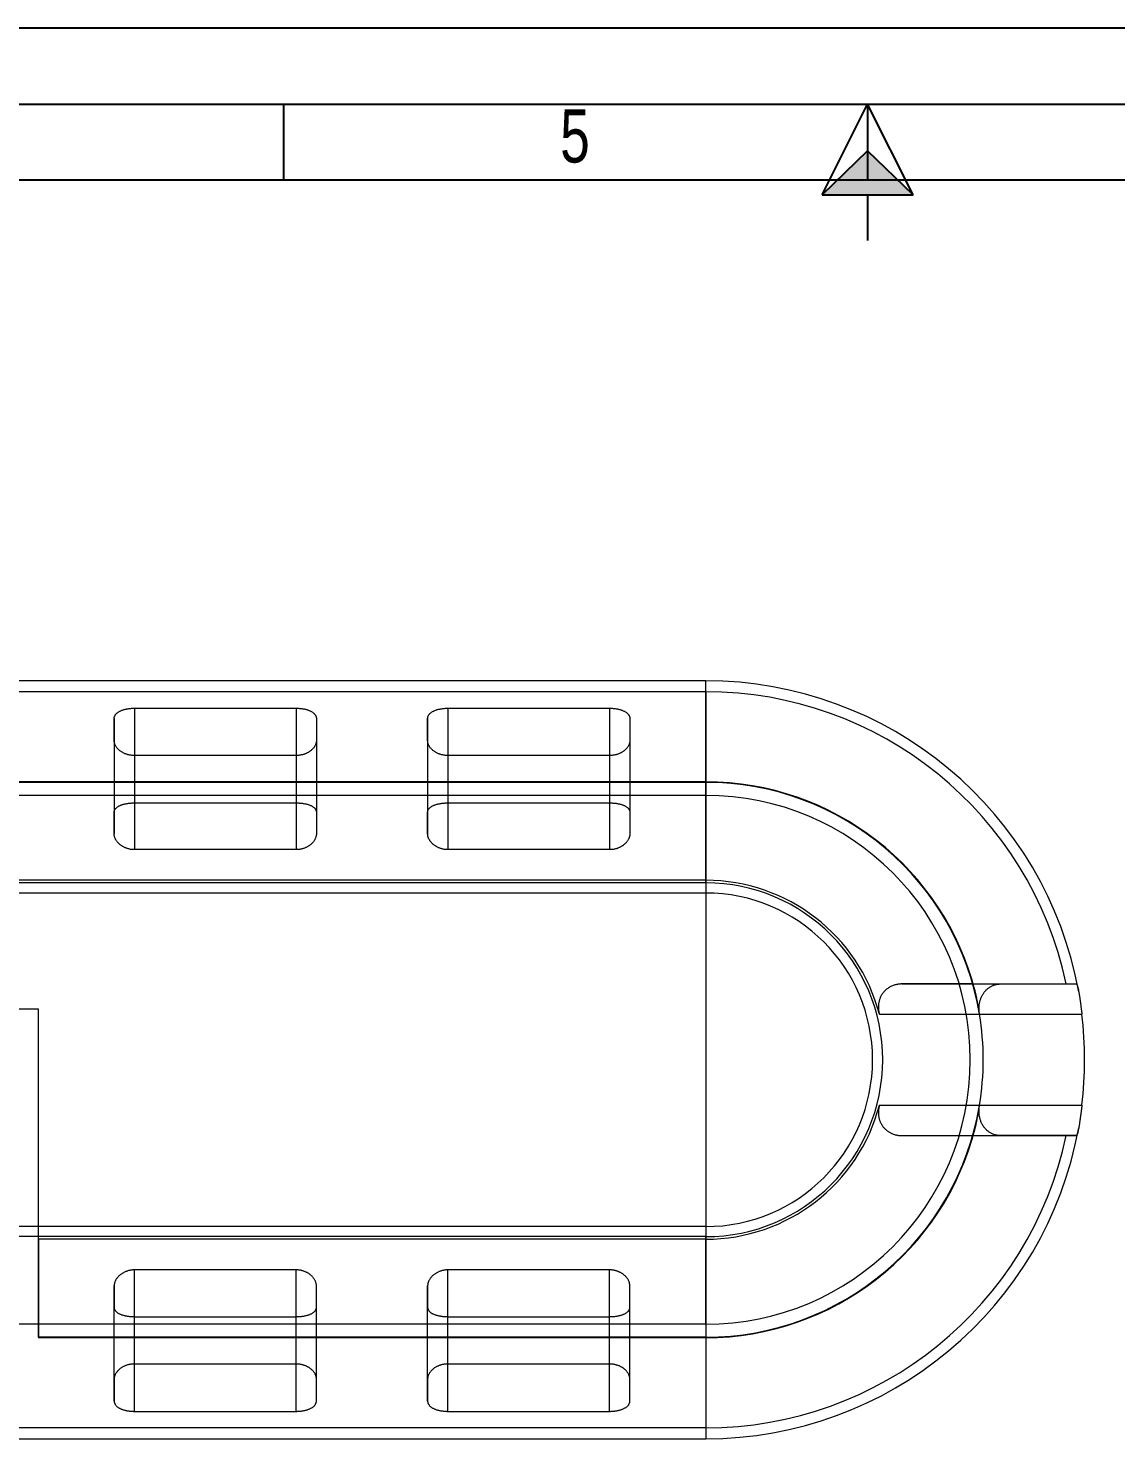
# Model space of a CAD drawing. Header units: millimetres. Extents: x -6 to 421, y -3 to 294.
# Drawn here: x 163.2 to 234.9, y 200.7 to 293.7 of the extents above; entities that cross this region are included whole.
import ezdxf

# ---------------------------------------------------------------- set-up
doc = ezdxf.new("R2010")
doc.units = ezdxf.units.MM
for name, color, linetype in [('FORMATO', 179, 'Continuous'), ('MODULACIÓN', 6, 'Continuous'), ('RÓTULO', 1, 'Continuous')]:
    doc.layers.add(name, color=color, linetype=linetype)
doc.styles.add('SLDTEXTSTYLE1', font='TXT', dxfattribs={"width": 0.75})

# ---------------------------------------------------------------- blocks, each defined once
blk = doc.blocks.new('BORDER')
at = {"layer": 'FORMATO'}
blk.add_line((420, 297), (0, 297), dxfattribs=at)
blk = doc.blocks.new('FLECHACENTR')
at = {"layer": 'MODULACIÓN', "color": 6}
for p, q in [((6, 3), (0, 0)), ((6, 3), (3.08, 0)), ((6, -3), (6, 3)), ((6, -3), (0, 0)), ((3.08, 0), (6, -3)), ((6, 0), (9, 0))]:
    blk.add_line(p, q, dxfattribs=at)

msp = doc.modelspace()

# ---------------------------------------------------------------- hatches: boundary and pattern name
at = {"linetype": 'Continuous'}
msp.add_hatch(color=6, dxfattribs=at).paths.add_polyline_path([(218.574, 285.623), (215.574, 282.704), (221.574, 282.704)], flags=0)

# ---------------------------------------------------------------- linework, layer by layer
at = {"color": 7, "linetype": 'Continuous', "lineweight": 15}
for p, q in [((207.904, 250.66), (87.904, 250.66)), ((207.904, 237.327), (207.904, 250.66)), ((207.904, 249.939), (87.904, 249.939)), ((207.904, 249.939), (207.904, 201.381)), ((170.237, 248.85), (180.904, 248.85)), ((170.237, 248.85), (170.237, 242.604)), ((180.904, 248.85), (180.904, 242.604)), ((190.904, 248.85), (201.57, 248.85)), ((190.904, 248.85), (190.904, 242.604)), ((201.57, 248.85), (201.57, 242.604)), ((168.904, 246.723), (168.904, 248.169)), ((168.904, 248.169), (168.904, 241.99)), ((182.237, 248.169), (182.237, 246.723)), ((182.237, 248.169), (182.237, 241.99)), ((189.57, 246.723), (189.57, 248.169)), ((189.57, 248.169), (189.57, 241.99)), ((202.904, 248.169), (202.904, 246.723)), ((202.904, 248.169), (202.904, 241.99)), ((168.904, 246.723), (168.904, 240.571)), ((182.237, 246.723), (182.237, 240.571)), ((189.57, 246.723), (189.57, 240.571)), ((202.904, 246.723), (202.904, 240.571)), ((180.904, 245.729), (170.237, 245.729)), ((170.237, 245.729), (170.237, 239.52)), ((180.904, 245.729), (180.904, 239.52)), ((201.57, 245.729), (190.904, 245.729)), ((190.904, 245.729), (190.904, 239.52)), ((201.57, 245.729), (201.57, 239.52)), ((207.904, 243.993), (135.904, 243.993)), ((207.904, 243.96), (135.904, 243.96)), ((207.904, 243.96), (207.904, 243.993)), ((207.904, 243.993), (207.904, 237.497)), ((207.904, 243.1), (87.904, 243.1)), ((207.904, 237.327), (207.904, 243.1)), ((168.904, 240.571), (168.904, 241.99)), ((170.237, 242.604), (180.904, 242.604)), ((182.237, 241.99), (182.237, 240.571)), ((189.57, 240.571), (189.57, 241.99)), ((190.904, 242.604), (201.57, 242.604)), ((202.904, 241.99), (202.904, 240.571)), ((180.904, 239.52), (170.237, 239.52)), ((201.57, 239.52), (190.904, 239.52)), ((207.904, 237.327), (87.904, 237.327)), ((207.904, 237.497), (135.904, 237.497)), ((207.904, 236.66), (87.904, 236.66)), ((207.904, 236.66), (207.904, 214.66)), ((225.492, 230.66), (220.831, 230.66)), ((220.831, 230.66), (227.34, 230.66)), ((225.492, 230.66), (232.33, 230.66)), ((227.34, 230.66), (231.663, 230.66)), ((163.904, 228.993), (162.57, 228.993)), ((163.904, 213.823), (163.904, 228.993)), ((163.904, 207.36), (163.904, 228.993)), ((219.354, 228.66), (225.953, 228.66)), ((225.956, 228.66), (232.706, 228.66)), ((219.354, 222.66), (225.953, 222.66)), ((225.956, 222.66), (232.706, 222.66)), ((220.831, 220.66), (225.492, 220.66)), ((220.831, 220.66), (227.34, 220.66)), ((225.492, 220.66), (232.33, 220.66)), ((231.663, 220.66), (227.34, 220.66)), ((207.904, 214.66), (87.904, 214.66)), ((207.904, 213.993), (87.904, 213.993)), ((207.904, 213.823), (163.904, 213.823)), ((163.904, 213.823), (163.904, 207.327)), ((207.904, 213.993), (207.904, 200.66)), ((207.904, 208.22), (207.904, 213.993)), ((207.904, 213.823), (207.904, 207.327)), ((180.904, 211.799), (170.237, 211.799)), ((170.237, 205.591), (170.237, 211.799)), ((180.904, 205.591), (180.904, 211.799)), ((201.57, 211.799), (190.904, 211.799)), ((190.904, 205.591), (190.904, 211.799)), ((201.57, 205.591), (201.57, 211.799)), ((168.904, 210.749), (168.904, 209.33)), ((168.904, 204.596), (168.904, 210.749)), ((182.237, 209.33), (182.237, 210.749)), ((182.237, 204.596), (182.237, 210.749)), ((189.57, 210.749), (189.57, 209.33)), ((189.57, 204.596), (189.57, 210.749)), ((202.904, 209.33), (202.904, 210.749)), ((202.904, 204.596), (202.904, 210.749)), ((168.904, 203.151), (168.904, 209.33)), ((170.237, 208.715), (180.904, 208.715)), ((170.237, 202.47), (170.237, 208.715)), ((180.904, 202.47), (180.904, 208.715)), ((182.237, 203.151), (182.237, 209.33)), ((189.57, 203.151), (189.57, 209.33)), ((190.904, 208.715), (201.57, 208.715)), ((190.904, 202.47), (190.904, 208.715)), ((201.57, 202.47), (201.57, 208.715)), ((202.904, 203.151), (202.904, 209.33)), ((207.904, 208.22), (87.904, 208.22)), ((163.904, 207.36), (163.904, 207.327)), ((207.904, 207.36), (163.904, 207.36)), ((207.904, 207.327), (163.904, 207.327)), ((207.904, 207.327), (207.904, 207.36)), ((180.904, 205.591), (170.237, 205.591)), ((201.57, 205.591), (190.904, 205.591)), ((168.904, 204.596), (168.904, 203.151)), ((182.237, 203.151), (182.237, 204.596)), ((189.57, 204.596), (189.57, 203.151)), ((202.904, 203.151), (202.904, 204.596)), ((170.237, 202.47), (180.904, 202.47)), ((190.904, 202.47), (201.57, 202.47)), ((207.904, 201.381), (87.904, 201.381)), ((87.904, 200.66), (207.904, 200.66))]:
    msp.add_line(p, q, dxfattribs=at)
for radius, start, end in [(25, 10.34742, 90), (24.279, 11.88435, 90), (18.333, 14.17876, 90), (18.3, 9.43538, 90), (17.44, 270, 90), (11.837, 14.68151, 90), (11.667, 270, 90), (11.667, 270, 90), (11, 270, 90), (18.297, 350.56307, 9.43693), (24.983, 353.10327, 6.89673), (11.837, 270, 345.31849), (18.3, 270, 350.56462), (25, 270, 349.65289), (18.333, 270, 345.82124), (24.279, 270, 348.11565)]:
    msp.add_arc((207.904, 225.66), radius, start, end, dxfattribs=at)
for points, knots in [([(168.904, 248.169), (168.904, 248.187), (168.906, 248.223), (168.917, 248.276), (168.935, 248.328), (168.961, 248.379), (168.994, 248.428), (169.034, 248.476), (169.082, 248.523), (169.137, 248.567), (169.2, 248.609), (169.267, 248.648), (169.338, 248.682), (169.413, 248.713), (169.493, 248.742), (169.578, 248.767), (169.663, 248.788), (169.748, 248.806), (169.833, 248.82), (169.919, 248.832), (170.008, 248.841), (170.091, 248.846), (170.167, 248.849), (170.214, 248.85), (170.237, 248.85)], [0, 0, 0, 0, 0.050139, 0.100447, 0.150803, 0.201094, 0.251219, 0.301542, 0.352077, 0.402667, 0.453166, 0.50346, 0.549362, 0.595469, 0.641631, 0.687708, 0.733585, 0.774215, 0.81501, 0.855856, 0.89664, 0.93726, 0.96863, 1, 1, 1, 1]), ([(180.904, 248.85), (180.933, 248.85), (180.992, 248.849), (181.084, 248.845), (181.18, 248.837), (181.278, 248.825), (181.374, 248.81), (181.467, 248.791), (181.557, 248.769), (181.643, 248.743), (181.724, 248.715), (181.802, 248.683), (181.875, 248.647), (181.943, 248.608), (182.005, 248.566), (182.057, 248.524), (182.101, 248.482), (182.138, 248.44), (182.168, 248.397), (182.194, 248.353), (182.213, 248.308), (182.227, 248.262), (182.235, 248.216), (182.237, 248.185), (182.237, 248.169)], [0, 0, 0, 0, 0.03967, 0.079339, 0.124961, 0.17074, 0.216525, 0.262156, 0.308745, 0.355481, 0.402229, 0.448834, 0.498676, 0.548665, 0.598669, 0.648529, 0.692405, 0.7364, 0.780446, 0.824456, 0.868345, 0.912217, 0.956126, 1, 1, 1, 1]), ([(189.57, 248.169), (189.571, 248.187), (189.573, 248.223), (189.584, 248.276), (189.602, 248.328), (189.628, 248.379), (189.66, 248.428), (189.701, 248.476), (189.749, 248.523), (189.804, 248.567), (189.866, 248.609), (189.934, 248.648), (190.005, 248.682), (190.08, 248.713), (190.16, 248.742), (190.244, 248.767), (190.329, 248.788), (190.415, 248.806), (190.499, 248.82), (190.586, 248.832), (190.675, 248.841), (190.757, 248.846), (190.834, 248.849), (190.88, 248.85), (190.904, 248.85)], [0, 0, 0, 0, 0.050139, 0.100447, 0.150804, 0.201095, 0.251219, 0.301542, 0.352078, 0.402666, 0.453166, 0.50346, 0.549362, 0.595469, 0.641631, 0.687708, 0.733585, 0.774216, 0.81501, 0.855857, 0.896639, 0.937261, 0.968631, 1, 1, 1, 1]), ([(201.57, 248.85), (201.6, 248.85), (201.659, 248.849), (201.751, 248.845), (201.847, 248.837), (201.945, 248.825), (202.041, 248.81), (202.134, 248.791), (202.223, 248.769), (202.309, 248.743), (202.391, 248.715), (202.468, 248.683), (202.542, 248.647), (202.61, 248.608), (202.672, 248.566), (202.724, 248.524), (202.768, 248.482), (202.804, 248.44), (202.835, 248.397), (202.86, 248.353), (202.88, 248.308), (202.894, 248.262), (202.902, 248.216), (202.903, 248.185), (202.904, 248.169)], [0, 0, 0, 0, 0.039668, 0.079338, 0.124959, 0.170738, 0.216523, 0.262155, 0.308744, 0.35548, 0.402229, 0.448833, 0.498675, 0.548664, 0.598669, 0.648529, 0.692404, 0.7364, 0.780445, 0.824456, 0.868345, 0.912216, 0.956126, 1, 1, 1, 1]), ([(170.237, 245.729), (170.208, 245.73), (170.151, 245.73), (170.066, 245.737), (169.981, 245.748), (169.897, 245.764), (169.814, 245.783), (169.734, 245.807), (169.654, 245.835), (169.576, 245.867), (169.5, 245.904), (169.428, 245.943), (169.356, 245.989), (169.286, 246.039), (169.219, 246.096), (169.157, 246.155), (169.104, 246.215), (169.057, 246.276), (169.016, 246.338), (168.982, 246.401), (168.954, 246.464), (168.932, 246.528), (168.916, 246.593), (168.906, 246.658), (168.904, 246.702), (168.904, 246.723)], [0, 0, 0, 0, 0.036434, 0.07293, 0.109368, 0.146856, 0.184458, 0.222074, 0.259582, 0.300586, 0.341697, 0.382825, 0.423854, 0.472585, 0.521436, 0.570308, 0.619064, 0.666305, 0.713665, 0.761073, 0.808449, 0.855703, 0.903789, 0.951914, 1, 1, 1, 1]), ([(182.237, 246.723), (182.236, 246.702), (182.235, 246.658), (182.225, 246.593), (182.209, 246.528), (182.187, 246.463), (182.158, 246.399), (182.123, 246.335), (182.082, 246.274), (182.035, 246.213), (181.982, 246.154), (181.923, 246.097), (181.858, 246.042), (181.792, 245.994), (181.726, 245.951), (181.661, 245.914), (181.593, 245.88), (181.521, 245.848), (181.445, 245.819), (181.366, 245.794), (181.284, 245.773), (181.199, 245.755), (181.112, 245.742), (181.034, 245.734), (180.964, 245.73), (180.924, 245.729), (180.904, 245.729)], [0, 0, 0, 0, 0.0479619, 0.0960836, 0.1442834, 0.1924793, 0.2405924, 0.288548, 0.3356373, 0.3829339, 0.430311, 0.4776554, 0.5248787, 0.571918, 0.6093677, 0.6469398, 0.684535, 0.7220713, 0.7594907, 0.7972318, 0.8351571, 0.8731242, 0.9110123, 0.9487214, 0.9743603, 1, 1, 1, 1]), ([(190.904, 245.729), (190.875, 245.73), (190.818, 245.73), (190.732, 245.737), (190.647, 245.748), (190.563, 245.764), (190.481, 245.783), (190.4, 245.807), (190.321, 245.835), (190.243, 245.867), (190.167, 245.904), (190.095, 245.943), (190.023, 245.989), (189.953, 246.039), (189.885, 246.096), (189.824, 246.155), (189.77, 246.215), (189.723, 246.276), (189.683, 246.338), (189.649, 246.401), (189.62, 246.464), (189.598, 246.528), (189.582, 246.593), (189.572, 246.658), (189.571, 246.702), (189.57, 246.723)], [0, 0, 0, 0, 0.036433, 0.07293, 0.109368, 0.146856, 0.184458, 0.222073, 0.259581, 0.300586, 0.341696, 0.382825, 0.423854, 0.472584, 0.521436, 0.570308, 0.619064, 0.666305, 0.713665, 0.761073, 0.808449, 0.855703, 0.903789, 0.951914, 1, 1, 1, 1]), ([(202.904, 246.723), (202.903, 246.702), (202.902, 246.658), (202.892, 246.593), (202.876, 246.528), (202.853, 246.463), (202.825, 246.399), (202.79, 246.335), (202.749, 246.274), (202.702, 246.213), (202.649, 246.154), (202.59, 246.097), (202.525, 246.042), (202.459, 245.994), (202.393, 245.951), (202.328, 245.914), (202.259, 245.88), (202.187, 245.848), (202.112, 245.819), (202.033, 245.794), (201.951, 245.773), (201.866, 245.755), (201.779, 245.742), (201.7, 245.734), (201.631, 245.73), (201.591, 245.729), (201.57, 245.729)], [0, 0, 0, 0, 0.0479619, 0.0960836, 0.1442834, 0.1924796, 0.2405925, 0.2885481, 0.3356379, 0.382934, 0.4303117, 0.4776562, 0.5248796, 0.571919, 0.6093696, 0.6469397, 0.684535, 0.7220724, 0.759493, 0.7972341, 0.835157, 0.8731254, 0.9110122, 0.9487213, 0.9743616, 1, 1, 1, 1]), ([(168.904, 241.99), (168.904, 242.006), (168.906, 242.039), (168.917, 242.087), (168.934, 242.134), (168.959, 242.18), (168.99, 242.224), (169.029, 242.267), (169.075, 242.308), (169.128, 242.348), (169.188, 242.385), (169.253, 242.419), (169.322, 242.45), (169.394, 242.477), (169.471, 242.503), (169.553, 242.525), (169.636, 242.545), (169.72, 242.561), (169.804, 242.574), (169.89, 242.585), (169.978, 242.594), (170.065, 242.6), (170.152, 242.604), (170.209, 242.604), (170.237, 242.604)], [0, 0, 0, 0, 0.048857, 0.097879, 0.146948, 0.195953, 0.244797, 0.293817, 0.343038, 0.392313, 0.441505, 0.490501, 0.535709, 0.581107, 0.626559, 0.671936, 0.717125, 0.758098, 0.799232, 0.840416, 0.881541, 0.922508, 0.961254, 1, 1, 1, 1]), ([(180.904, 242.604), (180.931, 242.604), (180.987, 242.604), (181.077, 242.6), (181.172, 242.593), (181.273, 242.583), (181.371, 242.57), (181.466, 242.553), (181.558, 242.533), (181.646, 242.51), (181.729, 242.484), (181.808, 242.455), (181.882, 242.422), (181.95, 242.387), (182.012, 242.349), (182.064, 242.31), (182.107, 242.272), (182.142, 242.234), (182.172, 242.194), (182.197, 242.154), (182.215, 242.113), (182.228, 242.072), (182.236, 242.031), (182.237, 242.004), (182.237, 241.99)], [0, 0, 0, 0, 0.037726, 0.075451, 0.122579, 0.169871, 0.217169, 0.264305, 0.312108, 0.360067, 0.408035, 0.455852, 0.506146, 0.556595, 0.607056, 0.657366, 0.700835, 0.744426, 0.788066, 0.831672, 0.875153, 0.916757, 0.958395, 1, 1, 1, 1]), ([(189.57, 241.99), (189.571, 242.006), (189.572, 242.039), (189.583, 242.087), (189.601, 242.134), (189.625, 242.18), (189.657, 242.224), (189.696, 242.267), (189.742, 242.308), (189.795, 242.348), (189.855, 242.385), (189.919, 242.419), (189.988, 242.45), (190.061, 242.477), (190.138, 242.503), (190.22, 242.525), (190.303, 242.545), (190.386, 242.561), (190.47, 242.574), (190.556, 242.585), (190.644, 242.594), (190.732, 242.6), (190.818, 242.604), (190.875, 242.604), (190.904, 242.604)], [0, 0, 0, 0, 0.048858, 0.097879, 0.146948, 0.195953, 0.244797, 0.293817, 0.343038, 0.392313, 0.441505, 0.490501, 0.535709, 0.581106, 0.626559, 0.671936, 0.717125, 0.758099, 0.799232, 0.840416, 0.881541, 0.922508, 0.961254, 1, 1, 1, 1]), ([(201.57, 242.604), (201.598, 242.604), (201.654, 242.604), (201.743, 242.6), (201.839, 242.593), (201.94, 242.583), (202.038, 242.57), (202.133, 242.553), (202.225, 242.533), (202.313, 242.51), (202.396, 242.484), (202.475, 242.455), (202.548, 242.422), (202.617, 242.387), (202.679, 242.349), (202.73, 242.31), (202.774, 242.272), (202.809, 242.234), (202.839, 242.194), (202.863, 242.154), (202.882, 242.113), (202.894, 242.072), (202.902, 242.031), (202.903, 242.004), (202.904, 241.99)], [0, 0, 0, 0, 0.037726, 0.07545, 0.122579, 0.16987, 0.217169, 0.264304, 0.312108, 0.360066, 0.408034, 0.455852, 0.506145, 0.556594, 0.607055, 0.657365, 0.700834, 0.744426, 0.788066, 0.831672, 0.875153, 0.916757, 0.958394, 1, 1, 1, 1]), ([(170.237, 239.52), (170.209, 239.521), (170.153, 239.522), (170.069, 239.529), (169.986, 239.54), (169.904, 239.556), (169.824, 239.576), (169.745, 239.6), (169.667, 239.629), (169.591, 239.662), (169.519, 239.698), (169.446, 239.74), (169.374, 239.787), (169.304, 239.84), (169.239, 239.895), (169.18, 239.953), (169.127, 240.012), (169.079, 240.074), (169.037, 240.136), (169, 240.2), (168.969, 240.265), (168.945, 240.328), (168.926, 240.39), (168.913, 240.45), (168.905, 240.511), (168.904, 240.551), (168.904, 240.571)], [0, 0, 0, 0, 0.035227, 0.070456, 0.106287, 0.142231, 0.178188, 0.214038, 0.252356, 0.290771, 0.329204, 0.367546, 0.413062, 0.458723, 0.50446, 0.55017, 0.595728, 0.642009, 0.688399, 0.734834, 0.781239, 0.827532, 0.870622, 0.913767, 0.956911, 1, 1, 1, 1]), ([(182.237, 240.571), (182.236, 240.549), (182.235, 240.505), (182.225, 240.438), (182.21, 240.371), (182.188, 240.305), (182.16, 240.238), (182.126, 240.173), (182.086, 240.107), (182.039, 240.043), (181.986, 239.98), (181.926, 239.918), (181.861, 239.859), (181.794, 239.807), (181.729, 239.762), (181.665, 239.722), (181.597, 239.685), (181.526, 239.651), (181.45, 239.62), (181.37, 239.592), (181.285, 239.567), (181.197, 239.548), (181.115, 239.534), (181.04, 239.526), (180.972, 239.521), (180.926, 239.521), (180.904, 239.52)], [0, 0, 0, 0, 0.047388, 0.094926, 0.142537, 0.190147, 0.237681, 0.285068, 0.332858, 0.380856, 0.428933, 0.476976, 0.524898, 0.572637, 0.609793, 0.647069, 0.684364, 0.7216, 0.758724, 0.797542, 0.836492, 0.875423, 0.914214, 0.942799, 0.971416, 1, 1, 1, 1]), ([(190.904, 239.52), (190.876, 239.521), (190.82, 239.522), (190.736, 239.529), (190.653, 239.54), (190.571, 239.556), (190.491, 239.576), (190.411, 239.6), (190.334, 239.629), (190.258, 239.662), (190.186, 239.698), (190.113, 239.74), (190.041, 239.787), (189.971, 239.84), (189.906, 239.895), (189.847, 239.953), (189.794, 240.012), (189.746, 240.074), (189.703, 240.136), (189.667, 240.2), (189.636, 240.265), (189.611, 240.328), (189.593, 240.39), (189.58, 240.45), (189.572, 240.511), (189.571, 240.551), (189.57, 240.571)], [0, 0, 0, 0, 0.035227, 0.070455, 0.106287, 0.142231, 0.178188, 0.214038, 0.252355, 0.290771, 0.329204, 0.367546, 0.413062, 0.458723, 0.50446, 0.55017, 0.595728, 0.642009, 0.688399, 0.734834, 0.781239, 0.827532, 0.870622, 0.913767, 0.956911, 1, 1, 1, 1]), ([(202.904, 240.571), (202.903, 240.549), (202.902, 240.505), (202.892, 240.438), (202.876, 240.371), (202.855, 240.305), (202.827, 240.238), (202.793, 240.173), (202.752, 240.107), (202.705, 240.043), (202.652, 239.98), (202.593, 239.918), (202.527, 239.859), (202.461, 239.807), (202.395, 239.762), (202.331, 239.722), (202.264, 239.685), (202.192, 239.651), (202.117, 239.62), (202.036, 239.592), (201.951, 239.567), (201.864, 239.548), (201.782, 239.534), (201.706, 239.526), (201.639, 239.521), (201.593, 239.521), (201.57, 239.52)], [0, 0, 0, 0, 0.047388, 0.094926, 0.142537, 0.190147, 0.237681, 0.285068, 0.332858, 0.380856, 0.428933, 0.476976, 0.524898, 0.572637, 0.609793, 0.64707, 0.684365, 0.7216, 0.758725, 0.797544, 0.836493, 0.875423, 0.914214, 0.942802, 0.971418, 1, 1, 1, 1]), ([(220.831, 230.66), (220.793, 230.659), (220.716, 230.658), (220.602, 230.646), (220.489, 230.626), (220.377, 230.599), (220.267, 230.563), (220.165, 230.522), (220.072, 230.476), (219.988, 230.428), (219.905, 230.373), (219.825, 230.313), (219.749, 230.245), (219.678, 230.174), (219.614, 230.1), (219.557, 230.024), (219.503, 229.942), (219.454, 229.854), (219.413, 229.767), (219.38, 229.682), (219.353, 229.599), (219.33, 229.513), (219.312, 229.425), (219.299, 229.333), (219.291, 229.24), (219.289, 229.144), (219.291, 229.047), (219.299, 228.95), (219.312, 228.853), (219.33, 228.756), (219.346, 228.692), (219.354, 228.66)], [0, 0, 0, 0, 0.046404, 0.092925, 0.139492, 0.186045, 0.232534, 0.278919, 0.316777, 0.354745, 0.392749, 0.43073, 0.468643, 0.506466, 0.539887, 0.573414, 0.606954, 0.640437, 0.673822, 0.700895, 0.728059, 0.755242, 0.782384, 0.809438, 0.836608, 0.863884, 0.891198, 0.918478, 0.945651, 0.972825, 1, 1, 1, 1]), ([(225.679, 230.151), (225.672, 230.175), (225.66, 230.223), (225.642, 230.29), (225.625, 230.352), (225.607, 230.41), (225.591, 230.463), (225.575, 230.509), (225.56, 230.549), (225.547, 230.583), (225.534, 230.611), (225.521, 230.633), (225.51, 230.649), (225.5, 230.658), (225.494, 230.659), (225.492, 230.66)], [0, 0, 0, 0, 0.076355, 0.152766, 0.229121, 0.307669, 0.38628, 0.464827, 0.541192, 0.617617, 0.693981, 0.772618, 0.851321, 0.929957, 1, 1, 1, 1]), ([(225.956, 228.66), (225.95, 228.697), (225.937, 228.772), (225.919, 228.884), (225.9, 228.997), (225.881, 229.109), (225.862, 229.221), (225.843, 229.33), (225.824, 229.436), (225.806, 229.538), (225.787, 229.639), (225.769, 229.737), (225.75, 229.833), (225.733, 229.915), (225.718, 229.984), (225.705, 230.041), (225.692, 230.097), (225.683, 230.133), (225.679, 230.151)], [0, 0, 0, 0, 0.06678, 0.133613, 0.200393, 0.269114, 0.33789, 0.406609, 0.473391, 0.540223, 0.607005, 0.675728, 0.744508, 0.813231, 0.859783, 0.906335, 0.953167, 1, 1, 1, 1]), ([(225.953, 228.66), (225.948, 228.694), (225.937, 228.762), (225.928, 228.865), (225.922, 228.968), (225.922, 229.071), (225.926, 229.172), (225.935, 229.271), (225.949, 229.368), (225.968, 229.462), (225.991, 229.554), (226.018, 229.643), (226.049, 229.729), (226.084, 229.811), (226.122, 229.89), (226.164, 229.965), (226.212, 230.042), (226.266, 230.118), (226.329, 230.195), (226.394, 230.265), (226.463, 230.329), (226.534, 230.387), (226.606, 230.438), (226.678, 230.483), (226.751, 230.523), (226.826, 230.557), (226.902, 230.586), (226.98, 230.611), (227.06, 230.631), (227.14, 230.646), (227.214, 230.654), (227.28, 230.659), (227.32, 230.66), (227.34, 230.66)], [0, 0, 0, 0, 0.029179, 0.058462, 0.087779, 0.117058, 0.146232, 0.175379, 0.204621, 0.233903, 0.263161, 0.292322, 0.321934, 0.351616, 0.381333, 0.411035, 0.440664, 0.477361, 0.514158, 0.551027, 0.587918, 0.624767, 0.661497, 0.696652, 0.731839, 0.76703, 0.802189, 0.838352, 0.874545, 0.910739, 0.946905, 0.973452, 1, 1, 1, 1]), ([(231.663, 230.66), (231.692, 230.66), (231.75, 230.66), (231.832, 230.66), (231.908, 230.66), (231.979, 230.66), (232.044, 230.66), (232.102, 230.66), (232.153, 230.66), (232.197, 230.66), (232.237, 230.66), (232.273, 230.66), (232.304, 230.66), (232.322, 230.66), (232.33, 230.66)], [0, 0, 0, 0, 0.087976, 0.175962, 0.263938, 0.352253, 0.440578, 0.528894, 0.607289, 0.685691, 0.764086, 0.842722, 0.921364, 1, 1, 1, 1]), ([(232.33, 230.66), (232.334, 230.659), (232.342, 230.658), (232.354, 230.648), (232.366, 230.632), (232.379, 230.61), (232.392, 230.581), (232.405, 230.547), (232.418, 230.506), (232.431, 230.459), (232.444, 230.407), (232.458, 230.349), (232.471, 230.286), (232.485, 230.218), (232.498, 230.144), (232.512, 230.066), (232.526, 229.983), (232.54, 229.896), (232.554, 229.805), (232.568, 229.711), (232.582, 229.613), (232.597, 229.512), (232.611, 229.408), (232.625, 229.301), (232.639, 229.193), (232.653, 229.085), (232.667, 228.978), (232.68, 228.873), (232.693, 228.766), (232.702, 228.695), (232.706, 228.66)], [0, 0, 0, 0, 0.035874, 0.071862, 0.107907, 0.143953, 0.179941, 0.215816, 0.251687, 0.287671, 0.323712, 0.359753, 0.395738, 0.431609, 0.467544, 0.503592, 0.539697, 0.575802, 0.611851, 0.647786, 0.683769, 0.719866, 0.756021, 0.792176, 0.828273, 0.864256, 0.898169, 0.932128, 0.966088, 1, 1, 1, 1]), ([(219.354, 222.66), (219.346, 222.629), (219.331, 222.567), (219.314, 222.473), (219.301, 222.379), (219.292, 222.285), (219.289, 222.192), (219.29, 222.1), (219.297, 222.009), (219.308, 221.919), (219.324, 221.833), (219.345, 221.749), (219.369, 221.669), (219.397, 221.592), (219.429, 221.518), (219.464, 221.448), (219.505, 221.375), (219.554, 221.3), (219.611, 221.224), (219.671, 221.153), (219.735, 221.088), (219.801, 221.028), (219.87, 220.972), (219.943, 220.921), (220.018, 220.874), (220.096, 220.831), (220.184, 220.79), (220.284, 220.75), (220.396, 220.715), (220.507, 220.69), (220.616, 220.672), (220.723, 220.662), (220.795, 220.66), (220.831, 220.66)], [0, 0, 0, 0, 0.026227, 0.052546, 0.07889, 0.105195, 0.131411, 0.157662, 0.184004, 0.210384, 0.236738, 0.262999, 0.288745, 0.314553, 0.340392, 0.366218, 0.391981, 0.424932, 0.45797, 0.491075, 0.524203, 0.557298, 0.590286, 0.62467, 0.659085, 0.693505, 0.727894, 0.775028, 0.822194, 0.869333, 0.912881, 0.95645, 1, 1, 1, 1]), ([(225.679, 221.169), (225.685, 221.195), (225.697, 221.245), (225.716, 221.327), (225.735, 221.414), (225.753, 221.506), (225.772, 221.602), (225.791, 221.701), (225.81, 221.802), (225.828, 221.905), (225.847, 222.012), (225.865, 222.121), (225.885, 222.233), (225.902, 222.335), (225.917, 222.425), (225.93, 222.503), (225.943, 222.581), (225.952, 222.634), (225.956, 222.66)], [0, 0, 0, 0, 0.066779, 0.13361, 0.200389, 0.269107, 0.337883, 0.406602, 0.473381, 0.540212, 0.606992, 0.675712, 0.744489, 0.813209, 0.859767, 0.906324, 0.953162, 1, 1, 1, 1]), ([(227.34, 220.66), (227.305, 220.661), (227.234, 220.662), (227.129, 220.675), (227.032, 220.695), (226.945, 220.719), (226.866, 220.746), (226.789, 220.779), (226.712, 220.818), (226.635, 220.863), (226.558, 220.914), (226.484, 220.973), (226.412, 221.037), (226.344, 221.108), (226.28, 221.183), (226.221, 221.263), (226.168, 221.347), (226.118, 221.437), (226.073, 221.532), (226.035, 221.627), (226.004, 221.721), (225.978, 221.813), (225.957, 221.908), (225.941, 222.007), (225.929, 222.109), (225.923, 222.215), (225.922, 222.326), (225.926, 222.437), (225.936, 222.549), (225.947, 222.623), (225.953, 222.66)], [0, 0, 0, 0, 0.04714, 0.09431, 0.141447, 0.17771, 0.214004, 0.250295, 0.286553, 0.324588, 0.362739, 0.400931, 0.439103, 0.477206, 0.515209, 0.550578, 0.586063, 0.621567, 0.657014, 0.692351, 0.722167, 0.752084, 0.782027, 0.811926, 0.841726, 0.87329, 0.904986, 0.93673, 0.968432, 1, 1, 1, 1]), ([(232.706, 222.66), (232.702, 222.622), (232.693, 222.547), (232.679, 222.434), (232.664, 222.321), (232.65, 222.21), (232.636, 222.1), (232.622, 221.993), (232.608, 221.887), (232.593, 221.784), (232.579, 221.683), (232.565, 221.586), (232.551, 221.492), (232.537, 221.402), (232.523, 221.316), (232.509, 221.234), (232.495, 221.157), (232.481, 221.084), (232.468, 221.017), (232.454, 220.955), (232.441, 220.898), (232.427, 220.847), (232.414, 220.802), (232.401, 220.763), (232.388, 220.73), (232.376, 220.704), (232.364, 220.684), (232.353, 220.67), (232.341, 220.661), (232.334, 220.66), (232.33, 220.66)], [0, 0, 0, 0, 0.035997, 0.072108, 0.108276, 0.144445, 0.180556, 0.216553, 0.25255, 0.28866, 0.324827, 0.360995, 0.397105, 0.433101, 0.469106, 0.505224, 0.5414, 0.577577, 0.613695, 0.649699, 0.68567, 0.721755, 0.757898, 0.794041, 0.830126, 0.866097, 0.899549, 0.933048, 0.966547, 1, 1, 1, 1]), ([(225.492, 220.66), (225.495, 220.66), (225.5, 220.662), (225.51, 220.671), (225.521, 220.687), (225.533, 220.708), (225.547, 220.737), (225.56, 220.771), (225.575, 220.811), (225.59, 220.855), (225.606, 220.906), (225.623, 220.963), (225.641, 221.026), (225.659, 221.094), (225.672, 221.144), (225.679, 221.169)], [0, 0, 0, 0, 0.075549, 0.151157, 0.226707, 0.304476, 0.382308, 0.460077, 0.535616, 0.611212, 0.686751, 0.764432, 0.842176, 0.919858, 1, 1, 1, 1]), ([(232.33, 220.66), (232.322, 220.66), (232.304, 220.66), (232.273, 220.66), (232.24, 220.66), (232.206, 220.66), (232.174, 220.66), (232.139, 220.66), (232.097, 220.66), (232.048, 220.66), (231.989, 220.66), (231.928, 220.66), (231.865, 220.66), (231.801, 220.66), (231.734, 220.66), (231.686, 220.66), (231.663, 220.66)], [0, 0, 0, 0, 0.079036, 0.158079, 0.237115, 0.29651, 0.355904, 0.415068, 0.474232, 0.554262, 0.634298, 0.714327, 0.785706, 0.857083, 0.928541, 1, 1, 1, 1]), ([(170.237, 211.799), (170.208, 211.799), (170.149, 211.798), (170.062, 211.79), (169.977, 211.778), (169.893, 211.761), (169.812, 211.74), (169.734, 211.715), (169.659, 211.687), (169.584, 211.654), (169.509, 211.616), (169.437, 211.574), (169.368, 211.528), (169.305, 211.48), (169.241, 211.426), (169.178, 211.365), (169.118, 211.297), (169.065, 211.227), (169.02, 211.156), (168.983, 211.085), (168.954, 211.017), (168.931, 210.95), (168.916, 210.882), (168.906, 210.815), (168.904, 210.771), (168.904, 210.749)], [0, 0, 0, 0, 0.03671, 0.073556, 0.11041, 0.147134, 0.183561, 0.220088, 0.256633, 0.293082, 0.334294, 0.375637, 0.41705, 0.458441, 0.499693, 0.551794, 0.604066, 0.656416, 0.708728, 0.760863, 0.808615, 0.85648, 0.904384, 0.952248, 1, 1, 1, 1]), ([(182.237, 210.749), (182.236, 210.772), (182.235, 210.819), (182.224, 210.89), (182.207, 210.96), (182.183, 211.027), (182.154, 211.093), (182.119, 211.159), (182.078, 211.223), (182.031, 211.287), (181.979, 211.347), (181.923, 211.404), (181.863, 211.458), (181.798, 211.509), (181.728, 211.558), (181.659, 211.601), (181.59, 211.638), (181.524, 211.669), (181.455, 211.698), (181.383, 211.723), (181.309, 211.746), (181.232, 211.765), (181.152, 211.78), (181.071, 211.791), (180.989, 211.798), (180.933, 211.799), (180.905, 211.799), (180.904, 211.799)], [0, 0, 0, 0, 0.05059, 0.101226, 0.151817, 0.199002, 0.24635, 0.293769, 0.341173, 0.388488, 0.435651, 0.479173, 0.522834, 0.566521, 0.610138, 0.653619, 0.687926, 0.722346, 0.756787, 0.791172, 0.825451, 0.860006, 0.894725, 0.929487, 0.964183, 0.998718, 1, 1, 1, 1]), ([(190.904, 211.799), (190.875, 211.799), (190.816, 211.798), (190.729, 211.79), (190.643, 211.778), (190.56, 211.761), (190.479, 211.74), (190.401, 211.715), (190.325, 211.687), (190.25, 211.654), (190.176, 211.616), (190.103, 211.574), (190.035, 211.528), (189.971, 211.48), (189.907, 211.426), (189.845, 211.365), (189.785, 211.297), (189.732, 211.227), (189.686, 211.156), (189.649, 211.085), (189.62, 211.017), (189.598, 210.95), (189.582, 210.882), (189.572, 210.815), (189.571, 210.771), (189.57, 210.749)], [0, 0, 0, 0, 0.03671, 0.073556, 0.11041, 0.147134, 0.183561, 0.220089, 0.256632, 0.293082, 0.334294, 0.375636, 0.41705, 0.458441, 0.499693, 0.551794, 0.604066, 0.656416, 0.708728, 0.760863, 0.808615, 0.85648, 0.904384, 0.952248, 1, 1, 1, 1]), ([(202.904, 210.749), (202.903, 210.772), (202.902, 210.819), (202.891, 210.89), (202.873, 210.96), (202.85, 211.027), (202.821, 211.093), (202.786, 211.159), (202.745, 211.223), (202.697, 211.287), (202.646, 211.347), (202.59, 211.404), (202.53, 211.458), (202.465, 211.509), (202.395, 211.558), (202.325, 211.601), (202.257, 211.638), (202.191, 211.669), (202.122, 211.698), (202.05, 211.723), (201.975, 211.746), (201.898, 211.765), (201.819, 211.78), (201.738, 211.791), (201.656, 211.798), (201.6, 211.799), (201.571, 211.799), (201.57, 211.799)], [0, 0, 0, 0, 0.05059, 0.101226, 0.151817, 0.199003, 0.24635, 0.293769, 0.341174, 0.388488, 0.435651, 0.479173, 0.522835, 0.566522, 0.610139, 0.653621, 0.687927, 0.722346, 0.756787, 0.791173, 0.825451, 0.860008, 0.894725, 0.929489, 0.964183, 0.998719, 1, 1, 1, 1]), ([(168.904, 209.33), (168.904, 209.314), (168.906, 209.281), (168.917, 209.233), (168.934, 209.186), (168.959, 209.14), (168.99, 209.096), (169.029, 209.053), (169.075, 209.011), (169.128, 208.972), (169.188, 208.934), (169.253, 208.9), (169.322, 208.87), (169.394, 208.842), (169.471, 208.817), (169.553, 208.794), (169.636, 208.775), (169.72, 208.759), (169.804, 208.745), (169.89, 208.734), (169.978, 208.726), (170.065, 208.72), (170.152, 208.716), (170.209, 208.716), (170.237, 208.715)], [0, 0, 0, 0, 0.048857, 0.097879, 0.146948, 0.195953, 0.244797, 0.293817, 0.343038, 0.392313, 0.441505, 0.490501, 0.535709, 0.581107, 0.626559, 0.671936, 0.717125, 0.758098, 0.799232, 0.840416, 0.881541, 0.922508, 0.961254, 1, 1, 1, 1]), ([(180.904, 208.715), (180.932, 208.716), (180.988, 208.716), (181.072, 208.72), (181.162, 208.725), (181.257, 208.735), (181.355, 208.748), (181.451, 208.764), (181.543, 208.783), (181.632, 208.806), (181.716, 208.831), (181.795, 208.86), (181.87, 208.892), (181.939, 208.927), (182.003, 208.965), (182.059, 209.006), (182.106, 209.046), (182.143, 209.087), (182.174, 209.127), (182.198, 209.168), (182.217, 209.211), (182.229, 209.252), (182.236, 209.291), (182.237, 209.317), (182.237, 209.33)], [0, 0, 0, 0, 0.038331, 0.076708, 0.115039, 0.162148, 0.209418, 0.256695, 0.303812, 0.351993, 0.400327, 0.448672, 0.496865, 0.547888, 0.599068, 0.65026, 0.701299, 0.745569, 0.789963, 0.834406, 0.878814, 0.923094, 0.961547, 1, 1, 1, 1]), ([(189.57, 209.33), (189.571, 209.314), (189.572, 209.281), (189.583, 209.233), (189.601, 209.186), (189.625, 209.14), (189.657, 209.096), (189.696, 209.053), (189.742, 209.011), (189.795, 208.972), (189.855, 208.934), (189.919, 208.9), (189.988, 208.87), (190.061, 208.842), (190.138, 208.817), (190.22, 208.794), (190.303, 208.775), (190.386, 208.759), (190.47, 208.745), (190.556, 208.734), (190.644, 208.726), (190.732, 208.72), (190.818, 208.716), (190.875, 208.716), (190.904, 208.715)], [0, 0, 0, 0, 0.048858, 0.097879, 0.146948, 0.195953, 0.244797, 0.293817, 0.343038, 0.392313, 0.441505, 0.490501, 0.535709, 0.581106, 0.626559, 0.671936, 0.717125, 0.758099, 0.799232, 0.840416, 0.881541, 0.922508, 0.961254, 1, 1, 1, 1]), ([(201.57, 208.715), (201.599, 208.716), (201.655, 208.716), (201.739, 208.72), (201.829, 208.725), (201.923, 208.735), (202.022, 208.748), (202.117, 208.764), (202.21, 208.783), (202.298, 208.806), (202.383, 208.831), (202.462, 208.86), (202.536, 208.892), (202.606, 208.927), (202.669, 208.965), (202.726, 209.006), (202.772, 209.046), (202.81, 209.087), (202.84, 209.127), (202.865, 209.168), (202.883, 209.211), (202.896, 209.252), (202.903, 209.291), (202.903, 209.317), (202.904, 209.33)], [0, 0, 0, 0, 0.0383297, 0.0767068, 0.1150365, 0.1621454, 0.209418, 0.2566928, 0.3038123, 0.3519906, 0.400327, 0.4486711, 0.4968655, 0.5478885, 0.5990681, 0.6502597, 0.7012991, 0.7455687, 0.789962, 0.8344063, 0.8788141, 0.9230942, 0.9615472, 1, 1, 1, 1]), ([(170.237, 205.591), (170.232, 205.59), (170.196, 205.59), (170.131, 205.588), (170.041, 205.58), (169.953, 205.567), (169.867, 205.55), (169.784, 205.528), (169.703, 205.503), (169.626, 205.474), (169.549, 205.441), (169.474, 205.402), (169.4, 205.359), (169.331, 205.313), (169.268, 205.265), (169.21, 205.216), (169.158, 205.165), (169.111, 205.114), (169.069, 205.06), (169.029, 205.003), (168.993, 204.94), (168.961, 204.873), (168.936, 204.805), (168.918, 204.737), (168.906, 204.668), (168.905, 204.621), (168.904, 204.596)], [0, 0, 0, 0, 0.006837, 0.045145, 0.083592, 0.122049, 0.16037, 0.198491, 0.23672, 0.274965, 0.313108, 0.356342, 0.399684, 0.443045, 0.486305, 0.527964, 0.569719, 0.611518, 0.653295, 0.694971, 0.745057, 0.795279, 0.845552, 0.895783, 0.945877, 1, 1, 1, 1]), ([(182.237, 204.596), (182.236, 204.621), (182.235, 204.669), (182.222, 204.742), (182.203, 204.812), (182.178, 204.878), (182.148, 204.941), (182.111, 205.003), (182.069, 205.064), (182.021, 205.124), (181.968, 205.181), (181.911, 205.233), (181.851, 205.283), (181.786, 205.33), (181.716, 205.374), (181.646, 205.413), (181.577, 205.447), (181.51, 205.476), (181.44, 205.502), (181.367, 205.525), (181.292, 205.545), (181.217, 205.561), (181.14, 205.574), (181.062, 205.583), (180.983, 205.589), (180.93, 205.59), (180.904, 205.591)], [0, 0, 0, 0, 0.053735, 0.107525, 0.16126, 0.208256, 0.255424, 0.302665, 0.349889, 0.397018, 0.44399, 0.486687, 0.529526, 0.572389, 0.615185, 0.657848, 0.692563, 0.727393, 0.762248, 0.797049, 0.831738, 0.865305, 0.899011, 0.932756, 0.966446, 1, 1, 1, 1]), ([(190.904, 205.591), (190.898, 205.59), (190.863, 205.59), (190.797, 205.588), (190.708, 205.58), (190.619, 205.567), (190.533, 205.55), (190.45, 205.528), (190.37, 205.503), (190.293, 205.474), (190.216, 205.441), (190.14, 205.402), (190.066, 205.359), (189.997, 205.313), (189.934, 205.265), (189.877, 205.216), (189.825, 205.165), (189.778, 205.114), (189.736, 205.06), (189.696, 205.003), (189.659, 204.94), (189.627, 204.873), (189.602, 204.805), (189.585, 204.737), (189.573, 204.668), (189.571, 204.621), (189.57, 204.596)], [0, 0, 0, 0, 0.006837, 0.045145, 0.083592, 0.122049, 0.160369, 0.19849, 0.23672, 0.274965, 0.313107, 0.356341, 0.399684, 0.443045, 0.486304, 0.527963, 0.569719, 0.611518, 0.653295, 0.694971, 0.745057, 0.795279, 0.845552, 0.895783, 0.945877, 1, 1, 1, 1]), ([(202.904, 204.596), (202.903, 204.621), (202.901, 204.669), (202.889, 204.742), (202.87, 204.812), (202.845, 204.878), (202.814, 204.941), (202.778, 205.003), (202.736, 205.064), (202.687, 205.124), (202.634, 205.181), (202.578, 205.233), (202.518, 205.283), (202.453, 205.33), (202.383, 205.374), (202.313, 205.413), (202.244, 205.447), (202.177, 205.476), (202.106, 205.502), (202.033, 205.525), (201.959, 205.545), (201.883, 205.561), (201.807, 205.574), (201.728, 205.583), (201.65, 205.589), (201.597, 205.59), (201.57, 205.591)], [0, 0, 0, 0, 0.053735, 0.107525, 0.16126, 0.208257, 0.255425, 0.302665, 0.34989, 0.397018, 0.443991, 0.486689, 0.529526, 0.57239, 0.615187, 0.657849, 0.692563, 0.727393, 0.76225, 0.797051, 0.831738, 0.865306, 0.899011, 0.932758, 0.966446, 1, 1, 1, 1]), ([(168.904, 203.151), (168.904, 203.133), (168.906, 203.097), (168.917, 203.044), (168.935, 202.992), (168.961, 202.941), (168.994, 202.891), (169.034, 202.843), (169.082, 202.797), (169.137, 202.752), (169.2, 202.71), (169.267, 202.672), (169.338, 202.638), (169.413, 202.607), (169.493, 202.578), (169.578, 202.553), (169.663, 202.531), (169.748, 202.514), (169.833, 202.499), (169.919, 202.488), (170.008, 202.479), (170.091, 202.473), (170.167, 202.47), (170.214, 202.47), (170.237, 202.47)], [0, 0, 0, 0, 0.050139, 0.100447, 0.150803, 0.201094, 0.251219, 0.301542, 0.352077, 0.402667, 0.453166, 0.50346, 0.549362, 0.595469, 0.641631, 0.687708, 0.733585, 0.774215, 0.81501, 0.855856, 0.89664, 0.93726, 0.96863, 1, 1, 1, 1]), ([(180.904, 202.47), (180.935, 202.47), (180.996, 202.471), (181.088, 202.475), (181.182, 202.483), (181.277, 202.495), (181.372, 202.51), (181.465, 202.528), (181.555, 202.55), (181.641, 202.576), (181.723, 202.605), (181.8, 202.636), (181.873, 202.672), (181.942, 202.711), (182.005, 202.753), (182.06, 202.798), (182.107, 202.843), (182.144, 202.888), (182.175, 202.933), (182.199, 202.978), (182.218, 203.025), (182.229, 203.069), (182.236, 203.111), (182.237, 203.137), (182.237, 203.151)], [0, 0, 0, 0, 0.041451, 0.082962, 0.124415, 0.170037, 0.215813, 0.261597, 0.307232, 0.354425, 0.401764, 0.449115, 0.496325, 0.547261, 0.598347, 0.649447, 0.700401, 0.745402, 0.790527, 0.835703, 0.880842, 0.925855, 0.962927, 1, 1, 1, 1]), ([(189.57, 203.151), (189.571, 203.133), (189.573, 203.097), (189.584, 203.044), (189.602, 202.992), (189.628, 202.941), (189.66, 202.891), (189.701, 202.843), (189.749, 202.797), (189.804, 202.752), (189.866, 202.71), (189.934, 202.672), (190.005, 202.638), (190.08, 202.607), (190.16, 202.578), (190.244, 202.553), (190.329, 202.531), (190.415, 202.514), (190.499, 202.499), (190.586, 202.488), (190.675, 202.479), (190.757, 202.473), (190.834, 202.47), (190.88, 202.47), (190.904, 202.47)], [0, 0, 0, 0, 0.050139, 0.100447, 0.150804, 0.201095, 0.251219, 0.301542, 0.352078, 0.402666, 0.453166, 0.50346, 0.549362, 0.595469, 0.641631, 0.687708, 0.733585, 0.774216, 0.81501, 0.855857, 0.896639, 0.937261, 0.968631, 1, 1, 1, 1]), ([(201.57, 202.47), (201.601, 202.47), (201.663, 202.471), (201.755, 202.475), (201.848, 202.483), (201.944, 202.495), (202.039, 202.51), (202.132, 202.528), (202.221, 202.55), (202.308, 202.576), (202.39, 202.605), (202.467, 202.636), (202.54, 202.672), (202.608, 202.711), (202.671, 202.753), (202.727, 202.798), (202.773, 202.843), (202.811, 202.888), (202.841, 202.933), (202.866, 202.978), (202.884, 203.025), (202.896, 203.069), (202.903, 203.111), (202.903, 203.137), (202.904, 203.151)], [0, 0, 0, 0, 0.041451, 0.082962, 0.124413, 0.170037, 0.215812, 0.261597, 0.307231, 0.354424, 0.401763, 0.449116, 0.496325, 0.547261, 0.598346, 0.649446, 0.700401, 0.745401, 0.790527, 0.835703, 0.880842, 0.925855, 0.962927, 1, 1, 1, 1])]:
    msp.add_open_spline(points, degree=3, knots=knots, dxfattribs=at)
at = {"layer": 'MODULACIÓN'}
for p, q in [((21.074, 288.704), (416.074, 288.704)), ((180.071, 288.704), (180.071, 283.704)), ((218.57, 288.704), (218.57, 283.704)), ((218.574, 285.623), (215.574, 282.704)), ((221.574, 282.704), (218.574, 285.623)), ((215.574, 282.704), (221.574, 282.704))]:
    msp.add_line(p, q, dxfattribs=at)
at = {"layer": 'RÓTULO', "linetype": 'Continuous'}
msp.add_line((26.074, 283.704), (411.074, 283.704), dxfattribs=at)

# ---------------------------------------------------------------- block references
at = {"color": 7, "linetype": 'Continuous'}
msp.add_blockref('BORDER', (1.074, -3.296), dxfattribs=at)
at = {"color": 7, "linetype": 'Continuous', "rotation": 269.9999999999992}
msp.add_blockref('FLECHACENTR', (218.574, 288.704), dxfattribs=at)

# ---------------------------------------------------------------- texts
at = {"layer": 'MODULACIÓN', "insert": (199.285, 288.345), "char_height": 3.5, "attachment_point": 2, "style": 'SLDTEXTSTYLE1'}
msp.add_mtext('5', dxfattribs=at)

doc.saveas('drawing.dxf')
